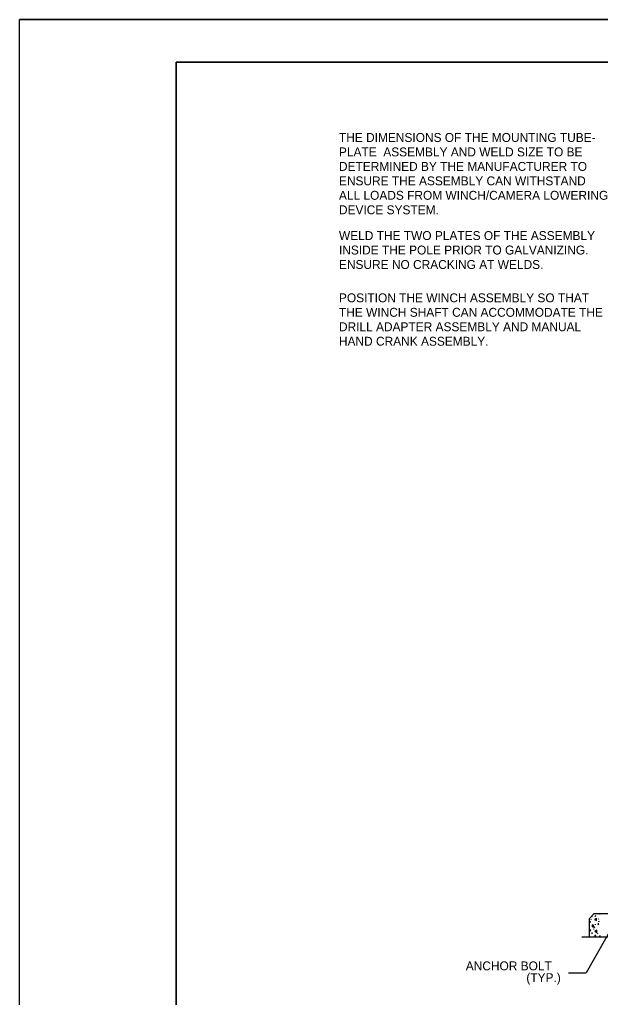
# Model space of a CAD drawing. Extents: x 506709 to 507908, y 495516 to 496176.
# Drawn here: x 506709.1 to 506913.6, y 495832.1 to 496176.4 of the extents above; entities that cross this region are included whole.
import ezdxf

# ---------------------------------------------------------------- set-up
doc = ezdxf.new("R2010")
doc.units = 0
doc.layers.add('1', color=7, linetype='Continuous')
doc.layers.add('41', color=7, linetype='Continuous')

msp = doc.modelspace()

# ---------------------------------------------------------------- linework, layer by layer
at = {"layer": '1'}
for p, q in [((507757.26, 496176.37), (506709.09, 496176.37)), ((506764.26, 496161.37), (506764.26, 495531.37)), ((507754.26, 496161.37), (506764.26, 496161.37)), ((506911.41, 495861.66), (506909.7, 495859.91)), ((506909.7, 495853.48), (506909.7, 495859.91)), ((506910.15, 495859.74), (506910.32, 495859.54)), ((506910.49, 495860.73), (506910.66, 495860.6)), ((506910.66, 495860.6), (506910.66, 495860.9)), ((506911.41, 495861.66), (506990.38, 495861.66)), ((506912.23, 495859.84), (506911.55, 495859.54)), ((506911.62, 495860.66), (506911.86, 495860.73)), ((506911.86, 495860.84), (506912.03, 495860.97)), ((506912.03, 495861.66), (506912.03, 495861.66)), ((506912.23, 495859.13), (506912.23, 495859.84)), ((506912.78, 495859.84), (506912.95, 495859.6)), ((506913.26, 495861.66), (506913.22, 495861.55)), ((506913.22, 495861.55), (506913.43, 495861.49)), ((506913.43, 495861.62), (506913.46, 495861.66)), ((506913.43, 495861.49), (506913.43, 495861.62)), ((506918.26, 495857.87), (506908.57, 495840.69)), ((506910.11, 495858.71), (506909.77, 495858.89)), ((506909.77, 495858.89), (506909.84, 495858.51)), ((506909.84, 495858.51), (506910.11, 495858.71)), ((506910.63, 495857.65), (506910.63, 495856.94)), ((506911.31, 495857.28), (506910.63, 495857.65)), ((506910.63, 495856.94), (506911.31, 495857.28)), ((506911.1, 495856.25), (506911.34, 495856.29)), ((506911.55, 495859.54), (506912.23, 495859.13)), ((506911.86, 495857.65), (506911.89, 495857.93)), ((506912.81, 495858.03), (506912.71, 495857.83)), ((506912.71, 495857.83), (506912.92, 495857.69)), ((506912.99, 495857.96), (506912.81, 495858.03)), ((506912.92, 495857.89), (506912.99, 495857.96)), ((506912.92, 495857.69), (506912.92, 495857.89)), ((506912.95, 495858.85), (506913.26, 495858.89)), ((506907, 495853.48), (506933.13, 495853.48)), ((506909.7, 495854.3), (506909.87, 495854.27)), ((506910.21, 495855.64), (506909.87, 495855.84)), ((506909.87, 495855.84), (506909.98, 495855.43)), ((506909.98, 495855.43), (506910.21, 495855.64)), ((506910.59, 495854.82), (506910.52, 495854.61)), ((506910.52, 495854.61), (506910.69, 495854.47)), ((506910.76, 495854.75), (506910.59, 495854.82)), ((506910.69, 495854.65), (506910.76, 495854.75)), ((506910.69, 495854.47), (506910.69, 495854.65)), ((506912.27, 495855.77), (506911.58, 495855.4)), ((506911.58, 495855.4), (506912.27, 495854.99)), ((506911.92, 495853.79), (506911.58, 495854)), ((506911.58, 495854), (506911.62, 495853.59)), ((506911.62, 495853.59), (506911.92, 495853.79)), ((506912.27, 495854.99), (506912.27, 495855.77)), ((506912.57, 495854.65), (506912.78, 495854.68)), ((506913.36, 495853.79), (506913.29, 495853.59)), ((506913.29, 495853.59), (506913.46, 495853.48)), ((506913.53, 495853.76), (506913.36, 495853.79)), ((506913.46, 495853.62), (506913.53, 495853.76)), ((506913.46, 495853.48), (506913.46, 495853.62)), ((506902.3, 495840.69), (506908.57, 495840.69))]:
    msp.add_line(p, q, dxfattribs=at)
msp.add_circle((506911.41, 495856.78), 0.113, dxfattribs=at)
at = {"layer": '41'}
for points in [[(506709.09, 496176.37), (507757.26, 496176.37), (507757.26, 495516.37), (506709.09, 495516.37)], [(506764.26, 496161.37), (507754.26, 496161.37), (507754.26, 495531.37), (506764.26, 495531.37)]]:
    msp.add_lwpolyline(points, close=True, dxfattribs=at)

# ---------------------------------------------------------------- texts
at = {"layer": '1'}
for s, height, p in [('THE DIMENSIONS OF THE MOUNTING TUBE-', 3.1348, (506821.53, 496133.29)), ('PLATE  ASSEMBLY AND WELD SIZE TO BE', 3.1348, (506821.53, 496128.2)), ('DETERMINED BY THE MANUFACTURER TO ', 3.1348, (506821.53, 496123.1)), ('ENSURE THE ASSEMBLY CAN WITHSTAND', 3.1348, (506821.53, 496118.01)), ('ALL LOADS FROM WINCH/CAMERA LOWERING', 3.1348, (506821.53, 496112.92)), ('DEVICE SYSTEM.', 3.1348, (506821.53, 496107.82)), ('WELD THE TWO PLATES OF THE ASSEMBLY ', 3.1348, (506821.53, 496098.75)), ('INSIDE THE POLE PRIOR TO GALVANIZING.  ', 3.1348, (506821.53, 496093.66)), ('ENSURE NO CRACKING AT WELDS.  ', 3.1348, (506821.53, 496088.56)), ('POSITION THE WINCH ASSEMBLY SO THAT', 3.1348, (506821.53, 496076.83)), ('THE WINCH SHAFT CAN ACCOMMODATE THE', 3.1348, (506821.53, 496071.73)), ('DRILL ADAPTER ASSEMBLY AND MANUAL', 3.1348, (506821.53, 496066.64)), ('HAND CRANK ASSEMBLY.', 3.1348, (506821.53, 496061.54)), ('ANCHOR BOLT', 3.1349, (506866.18, 495841.63)), ('(TYP.)', 3.135, (506887.5, 495837.49))]:
    msp.add_text(s, height=height, rotation=360, dxfattribs=at).set_placement(p)

doc.saveas('drawing.dxf')
